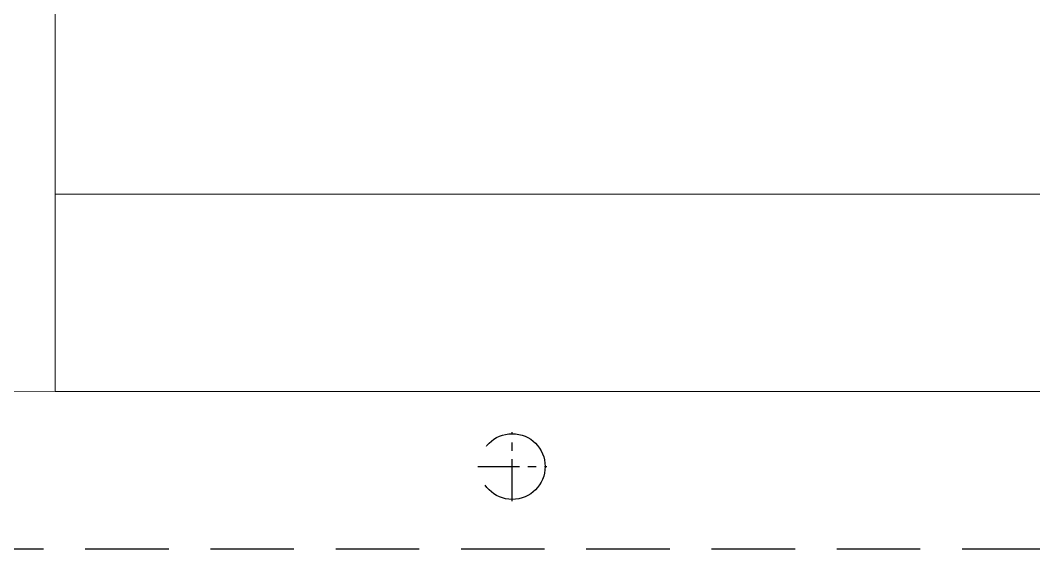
# Model space of a CAD drawing. Header units: millimetres. Extents: x 3520 to 8864, y 403 to 1747.
# Drawn here: x 6994.2 to 7148.3, y 765.1 to 845.5 of the extents above; entities that cross this region are included whole.
import ezdxf

# ---------------------------------------------------------------- set-up
doc = ezdxf.new("R2010")
doc.units = ezdxf.units.MM
doc.linetypes.add('CENTER', pattern=[10.16, 6.35, -1.27, 1.27, -1.27])
doc.linetypes.add('DASHED', pattern=[19.05, 12.7, -6.35])
for name, color, linetype, lineweight in [('AM_7', 7, 'CENTER', 25), ('AM_9', 6, 'DASHED', 25), ('Стерка', 7, 'Continuous', 15)]:
    doc.layers.add(name, color=color, linetype=linetype, lineweight=lineweight)

# ---------------------------------------------------------------- blocks, each defined once
blk = doc.blocks.new('1_1058_02_12__2__0_in_AE_1058_500__2__0')
at = {"layer": 'AM_7'}
for p, q in [((-165, 24.75), (-165, 35.25)), ((-170.25, 30), (-159.75, 30))]:
    blk.add_line(p, q, dxfattribs=at)
at = {"layer": 'AM_9'}
blk.add_line((-249, 17.5), (249, 17.5), dxfattribs=at)
blk.add_circle((-165, 30), 5, dxfattribs=at)

msp = doc.modelspace()

# ---------------------------------------------------------------- linework, layer by layer
at = {"layer": 'Стерка', "color": 7, "elevation": 1518.358}
for points in [[(6959.534, 789.089), (6959.534, 1511.131), (6999.534, 1511.131), (6999.534, 788.99)], [(7468.534, 788.99), (6999.534, 788.99), (6999.534, 818.99), (7468.534, 818.99)]]:
    msp.add_lwpolyline(points, close=True, dxfattribs=at)

# ---------------------------------------------------------------- block references
msp.add_blockref('1_1058_02_12__2__0_in_AE_1058_500__2__0', (7234.034, 747.585, 1518.358))

doc.saveas('drawing.dxf')
